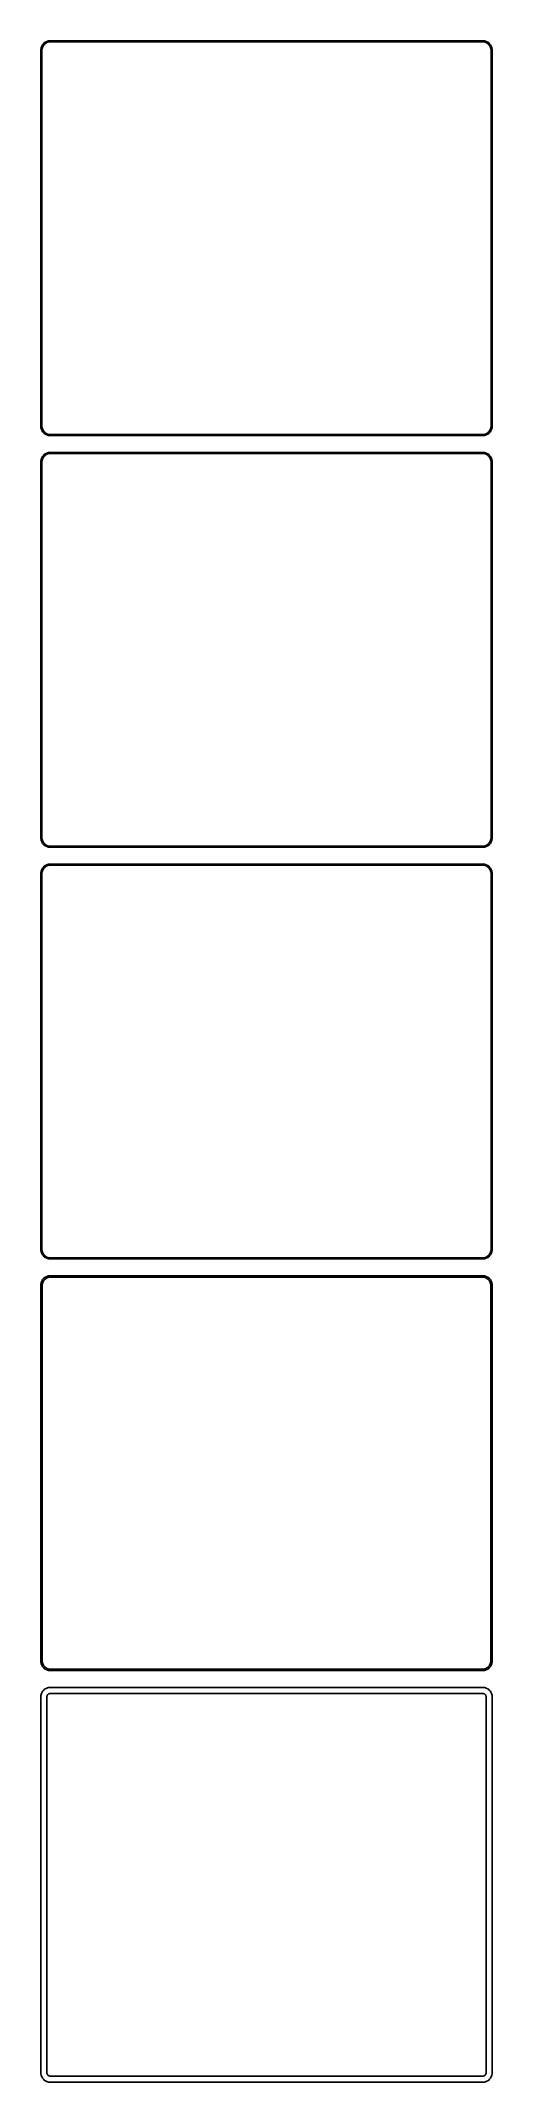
# Model space of a CAD drawing. Header units: metres. Extents: x -120 to 120, y 990 to 2076.
import ezdxf

# ---------------------------------------------------------------- set-up
doc = ezdxf.new("R2010")
doc.units = ezdxf.units.M

msp = doc.modelspace()

# ---------------------------------------------------------------- linework, layer by layer
for p, q in [((-118.645, 2074.42), (-119.045, 2073.94)), ((-118.187, 2074.85), (-118.645, 2074.42)), ((-118.213, 2074), (-117.778, 2074.41)), ((-117.679, 2075.22), (-118.187, 2074.85)), ((-117.778, 2074.41), (-117.295, 2074.76)), ((-117.129, 2075.52), (-117.679, 2075.22)), ((-117.295, 2074.76), (-116.772, 2075.05)), ((-116.545, 2075.76), (-117.129, 2075.52)), ((-116.772, 2075.05), (-116.218, 2075.27)), ((-115.937, 2075.91), (-116.545, 2075.76)), ((-116.218, 2075.27), (-115.64, 2075.42)), ((-115.314, 2075.99), (-115.937, 2075.91)), ((-115.64, 2075.42), (-115.048, 2075.49)), ((115.314, 2075.99), (-115.314, 2075.99)), ((-115.048, 2075.49), (115.048, 2075.49)), ((115.048, 2075.49), (115.64, 2075.42)), ((115.937, 2075.91), (115.314, 2075.99)), ((115.64, 2075.42), (116.218, 2075.27)), ((116.545, 2075.76), (115.937, 2075.91)), ((116.218, 2075.27), (116.772, 2075.05)), ((117.129, 2075.52), (116.545, 2075.76)), ((116.772, 2075.05), (117.295, 2074.76)), ((117.679, 2075.22), (117.129, 2075.52)), ((117.295, 2074.76), (117.778, 2074.41)), ((118.187, 2074.85), (117.679, 2075.22)), ((117.778, 2074.41), (118.213, 2074)), ((118.645, 2074.42), (118.187, 2074.85)), ((119.045, 2073.94), (118.645, 2074.42)), ((-119.961, 2071.63), (-120, 2071)), ((-120, 2071), (-120, 1871)), ((-119.843, 2072.24), (-119.961, 2071.63)), ((-119.649, 2072.84), (-119.843, 2072.24)), ((-119.382, 2073.41), (-119.649, 2072.84)), ((-119.5, 2070.75), (-119.463, 2071.35)), ((-119.5, 1871.25), (-119.5, 2070.75)), ((-119.463, 2071.35), (-119.351, 2071.93)), ((-119.045, 2073.94), (-119.382, 2073.41)), ((-119.351, 2071.93), (-119.166, 2072.5)), ((-119.166, 2072.5), (-118.912, 2073.04)), ((-118.912, 2073.04), (-118.593, 2073.54)), ((-118.593, 2073.54), (-118.213, 2074)), ((118.213, 2074), (118.593, 2073.54)), ((118.593, 2073.54), (118.912, 2073.04)), ((118.912, 2073.04), (119.166, 2072.5)), ((119.382, 2073.41), (119.045, 2073.94)), ((119.166, 2072.5), (119.351, 2071.93)), ((119.351, 2071.93), (119.463, 2071.35)), ((119.649, 2072.84), (119.382, 2073.41)), ((119.463, 2071.35), (119.5, 2070.75)), ((119.5, 2070.75), (119.5, 1871.25)), ((119.843, 2072.24), (119.649, 2072.84)), ((119.961, 2071.63), (119.843, 2072.24)), ((120, 2071), (119.961, 2071.63)), ((120, 1871), (120, 2071)), ((-120, 1871), (-119.961, 1870.37)), ((-119.961, 1870.37), (-119.843, 1869.76)), ((-119.843, 1869.76), (-119.649, 1869.16)), ((-119.649, 1869.16), (-119.382, 1868.59)), ((-119.463, 1870.65), (-119.5, 1871.25)), ((-119.351, 1870.07), (-119.463, 1870.65)), ((-119.382, 1868.59), (-119.045, 1868.06)), ((-119.166, 1869.5), (-119.351, 1870.07)), ((-118.912, 1868.96), (-119.166, 1869.5)), ((-119.045, 1868.06), (-118.645, 1867.58)), ((-118.593, 1868.46), (-118.912, 1868.96)), ((-118.213, 1868), (-118.593, 1868.46)), ((-117.778, 1867.59), (-118.213, 1868)), ((118.213, 1868), (117.778, 1867.59)), ((118.593, 1868.46), (118.213, 1868)), ((118.912, 1868.96), (118.593, 1868.46)), ((118.645, 1867.58), (119.045, 1868.06)), ((119.166, 1869.5), (118.912, 1868.96)), ((119.045, 1868.06), (119.382, 1868.59)), ((119.351, 1870.07), (119.166, 1869.5)), ((119.463, 1870.65), (119.351, 1870.07)), ((119.382, 1868.59), (119.649, 1869.16)), ((119.5, 1871.25), (119.463, 1870.65)), ((119.649, 1869.16), (119.843, 1869.76)), ((119.843, 1869.76), (119.961, 1870.37)), ((119.961, 1870.37), (120, 1871)), ((-118.645, 1867.58), (-118.187, 1867.15)), ((-118.187, 1867.15), (-117.679, 1866.78)), ((-117.295, 1867.24), (-117.778, 1867.59)), ((-117.679, 1866.78), (-117.129, 1866.48)), ((-116.772, 1866.95), (-117.295, 1867.24)), ((-117.129, 1866.48), (-116.545, 1866.24)), ((-116.218, 1866.73), (-116.772, 1866.95)), ((-116.545, 1866.24), (-115.937, 1866.09)), ((-115.64, 1866.58), (-116.218, 1866.73)), ((-115.937, 1866.09), (-115.314, 1866.01)), ((-115.048, 1866.51), (-115.64, 1866.58)), ((-115.314, 1866.01), (115.314, 1866.01)), ((115.048, 1866.51), (-115.048, 1866.51)), ((115.64, 1866.58), (115.048, 1866.51)), ((115.314, 1866.01), (115.937, 1866.09)), ((116.218, 1866.73), (115.64, 1866.58)), ((115.937, 1866.09), (116.545, 1866.24)), ((116.772, 1866.95), (116.218, 1866.73)), ((116.545, 1866.24), (117.129, 1866.48)), ((117.295, 1867.24), (116.772, 1866.95)), ((117.129, 1866.48), (117.679, 1866.78)), ((117.778, 1867.59), (117.295, 1867.24)), ((117.679, 1866.78), (118.187, 1867.15)), ((118.187, 1867.15), (118.645, 1867.58)), ((-119.961, 1852.63), (-120, 1852)), ((-120, 1852), (-120, 1652)), ((-119.843, 1853.24), (-119.961, 1852.63)), ((-119.649, 1853.84), (-119.843, 1853.24)), ((-119.382, 1854.41), (-119.649, 1853.84)), ((-119.5, 1851.75), (-119.463, 1852.35)), ((-119.5, 1652.25), (-119.5, 1851.75)), ((-119.463, 1852.35), (-119.351, 1852.93)), ((-119.045, 1854.94), (-119.382, 1854.41)), ((-119.351, 1852.93), (-119.166, 1853.5)), ((-119.166, 1853.5), (-118.912, 1854.04)), ((-118.645, 1855.42), (-119.045, 1854.94)), ((-118.912, 1854.04), (-118.593, 1854.54)), ((-118.187, 1855.85), (-118.645, 1855.42)), ((-118.593, 1854.54), (-118.213, 1855)), ((-118.213, 1855), (-117.778, 1855.41)), ((-117.679, 1856.22), (-118.187, 1855.85)), ((-117.778, 1855.41), (-117.295, 1855.76)), ((-117.129, 1856.52), (-117.679, 1856.22)), ((-117.295, 1855.76), (-116.772, 1856.05)), ((-116.545, 1856.76), (-117.129, 1856.52)), ((-116.772, 1856.05), (-116.218, 1856.27)), ((-115.937, 1856.91), (-116.545, 1856.76)), ((-116.218, 1856.27), (-115.64, 1856.42)), ((-115.314, 1856.99), (-115.937, 1856.91)), ((-115.64, 1856.42), (-115.048, 1856.49)), ((115.314, 1856.99), (-115.314, 1856.99)), ((-115.048, 1856.49), (115.048, 1856.49)), ((115.048, 1856.49), (115.64, 1856.42)), ((115.937, 1856.91), (115.314, 1856.99)), ((115.64, 1856.42), (116.218, 1856.27)), ((116.545, 1856.76), (115.937, 1856.91)), ((116.218, 1856.27), (116.772, 1856.05)), ((117.129, 1856.52), (116.545, 1856.76)), ((116.772, 1856.05), (117.295, 1855.76)), ((117.679, 1856.22), (117.129, 1856.52)), ((117.295, 1855.76), (117.778, 1855.41)), ((118.187, 1855.85), (117.679, 1856.22)), ((117.778, 1855.41), (118.213, 1855)), ((118.645, 1855.42), (118.187, 1855.85)), ((118.213, 1855), (118.593, 1854.54)), ((118.593, 1854.54), (118.912, 1854.04)), ((119.045, 1854.94), (118.645, 1855.42)), ((118.912, 1854.04), (119.166, 1853.5)), ((119.382, 1854.41), (119.045, 1854.94)), ((119.166, 1853.5), (119.351, 1852.93)), ((119.351, 1852.93), (119.463, 1852.35)), ((119.649, 1853.84), (119.382, 1854.41)), ((119.463, 1852.35), (119.5, 1851.75)), ((119.5, 1851.75), (119.5, 1652.25)), ((119.843, 1853.24), (119.649, 1853.84)), ((119.961, 1852.63), (119.843, 1853.24)), ((120, 1852), (119.961, 1852.63)), ((120, 1652), (120, 1852)), ((-120, 1652), (-119.961, 1651.37)), ((-119.961, 1651.37), (-119.843, 1650.76)), ((-119.843, 1650.76), (-119.649, 1650.16)), ((-119.463, 1651.65), (-119.5, 1652.25)), ((-119.351, 1651.07), (-119.463, 1651.65)), ((-119.166, 1650.5), (-119.351, 1651.07)), ((119.351, 1651.07), (119.166, 1650.5)), ((119.463, 1651.65), (119.351, 1651.07)), ((119.5, 1652.25), (119.463, 1651.65)), ((119.649, 1650.16), (119.843, 1650.76)), ((119.843, 1650.76), (119.961, 1651.37)), ((119.961, 1651.37), (120, 1652)), ((-119.649, 1650.16), (-119.382, 1649.59)), ((-119.382, 1649.59), (-119.045, 1649.06)), ((-118.912, 1649.96), (-119.166, 1650.5)), ((-119.045, 1649.06), (-118.645, 1648.58)), ((-118.593, 1649.46), (-118.912, 1649.96)), ((-118.645, 1648.58), (-118.187, 1648.15)), ((-118.213, 1649), (-118.593, 1649.46)), ((-117.778, 1648.59), (-118.213, 1649)), ((-118.187, 1648.15), (-117.679, 1647.78)), ((-117.295, 1648.24), (-117.778, 1648.59)), ((-117.679, 1647.78), (-117.129, 1647.48)), ((-116.772, 1647.95), (-117.295, 1648.24)), ((-117.129, 1647.48), (-116.545, 1647.24)), ((-116.218, 1647.73), (-116.772, 1647.95)), ((-116.545, 1647.24), (-115.937, 1647.09)), ((-115.64, 1647.58), (-116.218, 1647.73)), ((-115.937, 1647.09), (-115.314, 1647.01)), ((-115.048, 1647.51), (-115.64, 1647.58)), ((-115.314, 1647.01), (115.314, 1647.01)), ((115.048, 1647.51), (-115.048, 1647.51)), ((115.64, 1647.58), (115.048, 1647.51)), ((115.314, 1647.01), (115.937, 1647.09)), ((116.218, 1647.73), (115.64, 1647.58)), ((115.937, 1647.09), (116.545, 1647.24)), ((116.772, 1647.95), (116.218, 1647.73)), ((116.545, 1647.24), (117.129, 1647.48)), ((117.295, 1648.24), (116.772, 1647.95)), ((117.129, 1647.48), (117.679, 1647.78)), ((117.778, 1648.59), (117.295, 1648.24)), ((117.679, 1647.78), (118.187, 1648.15)), ((118.213, 1649), (117.778, 1648.59)), ((118.187, 1648.15), (118.645, 1648.58)), ((118.593, 1649.46), (118.213, 1649)), ((118.912, 1649.96), (118.593, 1649.46)), ((118.645, 1648.58), (119.045, 1649.06)), ((119.166, 1650.5), (118.912, 1649.96)), ((119.045, 1649.06), (119.382, 1649.59)), ((119.382, 1649.59), (119.649, 1650.16)), ((-119.961, 1633.63), (-120, 1633)), ((-120, 1633), (-120, 1433)), ((-119.843, 1634.24), (-119.961, 1633.63)), ((-119.649, 1634.84), (-119.843, 1634.24)), ((-119.382, 1635.41), (-119.649, 1634.84)), ((-119.5, 1632.75), (-119.463, 1633.35)), ((-119.5, 1433.25), (-119.5, 1632.75)), ((-119.463, 1633.35), (-119.351, 1633.93)), ((-119.045, 1635.94), (-119.382, 1635.41)), ((-119.351, 1633.93), (-119.166, 1634.5)), ((-119.166, 1634.5), (-118.912, 1635.04)), ((-118.645, 1636.42), (-119.045, 1635.94)), ((-118.912, 1635.04), (-118.593, 1635.54)), ((-118.187, 1636.85), (-118.645, 1636.42)), ((-118.593, 1635.54), (-118.213, 1636)), ((-118.213, 1636), (-117.778, 1636.41)), ((-117.679, 1637.22), (-118.187, 1636.85)), ((-117.778, 1636.41), (-117.295, 1636.76)), ((-117.129, 1637.52), (-117.679, 1637.22)), ((-117.295, 1636.76), (-116.772, 1637.05)), ((-116.545, 1637.76), (-117.129, 1637.52)), ((-116.772, 1637.05), (-116.218, 1637.27)), ((-115.937, 1637.91), (-116.545, 1637.76)), ((-116.218, 1637.27), (-115.64, 1637.42)), ((-115.314, 1637.99), (-115.937, 1637.91)), ((-115.64, 1637.42), (-115.048, 1637.49)), ((115.314, 1637.99), (-115.314, 1637.99)), ((-115.048, 1637.49), (115.048, 1637.49)), ((115.048, 1637.49), (115.64, 1637.42)), ((115.937, 1637.91), (115.314, 1637.99)), ((115.64, 1637.42), (116.218, 1637.27)), ((116.545, 1637.76), (115.937, 1637.91)), ((116.218, 1637.27), (116.772, 1637.05)), ((117.129, 1637.52), (116.545, 1637.76)), ((116.772, 1637.05), (117.295, 1636.76)), ((117.679, 1637.22), (117.129, 1637.52)), ((117.295, 1636.76), (117.778, 1636.41)), ((118.187, 1636.85), (117.679, 1637.22)), ((117.778, 1636.41), (118.213, 1636)), ((118.645, 1636.42), (118.187, 1636.85)), ((118.213, 1636), (118.593, 1635.54)), ((118.593, 1635.54), (118.912, 1635.04)), ((119.045, 1635.94), (118.645, 1636.42)), ((118.912, 1635.04), (119.166, 1634.5)), ((119.382, 1635.41), (119.045, 1635.94)), ((119.166, 1634.5), (119.351, 1633.93)), ((119.351, 1633.93), (119.463, 1633.35)), ((119.649, 1634.84), (119.382, 1635.41)), ((119.463, 1633.35), (119.5, 1632.75)), ((119.5, 1632.75), (119.5, 1433.25)), ((119.843, 1634.24), (119.649, 1634.84)), ((119.961, 1633.63), (119.843, 1634.24)), ((120, 1633), (119.961, 1633.63)), ((120, 1433), (120, 1633)), ((-120, 1433), (-119.961, 1432.37)), ((-119.961, 1432.37), (-119.843, 1431.76)), ((-119.843, 1431.76), (-119.649, 1431.16)), ((-119.649, 1431.16), (-119.382, 1430.59)), ((-119.463, 1432.65), (-119.5, 1433.25)), ((-119.351, 1432.07), (-119.463, 1432.65)), ((-119.382, 1430.59), (-119.045, 1430.06)), ((-119.166, 1431.5), (-119.351, 1432.07)), ((-118.912, 1430.96), (-119.166, 1431.5)), ((-119.045, 1430.06), (-118.645, 1429.58)), ((-118.593, 1430.46), (-118.912, 1430.96)), ((-118.645, 1429.58), (-118.187, 1429.15)), ((-118.213, 1430), (-118.593, 1430.46)), ((-117.778, 1429.59), (-118.213, 1430)), ((-118.187, 1429.15), (-117.679, 1428.78)), ((-117.295, 1429.24), (-117.778, 1429.59)), ((-117.679, 1428.78), (-117.129, 1428.48)), ((-116.772, 1428.95), (-117.295, 1429.24)), ((-117.129, 1428.48), (-116.545, 1428.24)), ((-116.218, 1428.73), (-116.772, 1428.95)), ((-116.545, 1428.24), (-115.937, 1428.09)), ((-115.64, 1428.58), (-116.218, 1428.73)), ((-115.937, 1428.09), (-115.314, 1428.01)), ((-115.048, 1428.51), (-115.64, 1428.58)), ((-115.314, 1428.01), (115.314, 1428.01)), ((115.048, 1428.51), (-115.048, 1428.51)), ((115.64, 1428.58), (115.048, 1428.51)), ((115.314, 1428.01), (115.937, 1428.09)), ((116.218, 1428.73), (115.64, 1428.58)), ((115.937, 1428.09), (116.545, 1428.24)), ((116.772, 1428.95), (116.218, 1428.73)), ((116.545, 1428.24), (117.129, 1428.48)), ((117.295, 1429.24), (116.772, 1428.95)), ((117.129, 1428.48), (117.679, 1428.78)), ((117.778, 1429.59), (117.295, 1429.24)), ((117.679, 1428.78), (118.187, 1429.15)), ((118.213, 1430), (117.778, 1429.59)), ((118.187, 1429.15), (118.645, 1429.58)), ((118.593, 1430.46), (118.213, 1430)), ((118.912, 1430.96), (118.593, 1430.46)), ((118.645, 1429.58), (119.045, 1430.06)), ((119.166, 1431.5), (118.912, 1430.96)), ((119.045, 1430.06), (119.382, 1430.59)), ((119.351, 1432.07), (119.166, 1431.5)), ((119.463, 1432.65), (119.351, 1432.07)), ((119.382, 1430.59), (119.649, 1431.16)), ((119.5, 1433.25), (119.463, 1432.65)), ((119.649, 1431.16), (119.843, 1431.76)), ((119.843, 1431.76), (119.961, 1432.37)), ((119.961, 1432.37), (120, 1433)), ((-119.961, 1414.63), (-120, 1414)), ((-120, 1414), (-120, 1214)), ((-119.843, 1415.24), (-119.961, 1414.63)), ((-119.649, 1415.84), (-119.843, 1415.24)), ((-119.382, 1416.41), (-119.649, 1415.84)), ((-119.045, 1416.94), (-119.382, 1416.41)), ((-119.328, 1413.75), (-119.292, 1414.32)), ((-119.328, 1214.25), (-119.328, 1413.75)), ((-119.292, 1414.32), (-119.185, 1414.89)), ((-119.185, 1414.89), (-119.007, 1415.44)), ((-118.645, 1417.42), (-119.045, 1416.94)), ((-119.007, 1415.44), (-118.762, 1415.96)), ((-118.762, 1415.96), (-118.454, 1416.44)), ((-118.187, 1417.85), (-118.645, 1417.42)), ((-118.454, 1416.44), (-118.088, 1416.88)), ((-117.679, 1418.22), (-118.187, 1417.85)), ((-118.088, 1416.88), (-117.668, 1417.28)), ((-117.129, 1418.52), (-117.679, 1418.22)), ((-117.668, 1417.28), (-117.203, 1417.62)), ((-117.203, 1417.62), (-116.699, 1417.89)), ((-116.545, 1418.76), (-117.129, 1418.52)), ((-116.699, 1417.89), (-116.165, 1418.1)), ((-115.937, 1418.91), (-116.545, 1418.76)), ((-116.165, 1418.1), (-115.608, 1418.25)), ((-115.314, 1418.99), (-115.937, 1418.91)), ((-115.608, 1418.25), (-115.037, 1418.32)), ((115.314, 1418.99), (-115.314, 1418.99)), ((-115.037, 1418.32), (115.037, 1418.32)), ((115.037, 1418.32), (115.608, 1418.25)), ((115.937, 1418.91), (115.314, 1418.99)), ((115.608, 1418.25), (116.165, 1418.1)), ((116.545, 1418.76), (115.937, 1418.91)), ((116.165, 1418.1), (116.699, 1417.89)), ((117.129, 1418.52), (116.545, 1418.76)), ((116.699, 1417.89), (117.203, 1417.62)), ((117.679, 1418.22), (117.129, 1418.52)), ((117.203, 1417.62), (117.668, 1417.28)), ((117.668, 1417.28), (118.088, 1416.88)), ((118.187, 1417.85), (117.679, 1418.22)), ((118.088, 1416.88), (118.454, 1416.44)), ((118.645, 1417.42), (118.187, 1417.85)), ((118.454, 1416.44), (118.762, 1415.96)), ((119.045, 1416.94), (118.645, 1417.42)), ((118.762, 1415.96), (119.007, 1415.44)), ((119.007, 1415.44), (119.185, 1414.89)), ((119.382, 1416.41), (119.045, 1416.94)), ((119.185, 1414.89), (119.292, 1414.32)), ((119.292, 1414.32), (119.328, 1413.75)), ((119.328, 1413.75), (119.328, 1214.25)), ((119.649, 1415.84), (119.382, 1416.41)), ((119.843, 1415.24), (119.649, 1415.84)), ((119.961, 1414.63), (119.843, 1415.24)), ((120, 1414), (119.961, 1414.63)), ((120, 1214), (120, 1414)), ((-120, 1214), (-119.961, 1213.37)), ((-119.961, 1213.37), (-119.843, 1212.76)), ((-119.843, 1212.76), (-119.649, 1212.16)), ((-119.649, 1212.16), (-119.382, 1211.59)), ((-119.382, 1211.59), (-119.045, 1211.06)), ((-119.292, 1213.68), (-119.328, 1214.25)), ((-119.185, 1213.11), (-119.292, 1213.68)), ((-119.007, 1212.56), (-119.185, 1213.11)), ((-119.045, 1211.06), (-118.645, 1210.58)), ((-118.762, 1212.04), (-119.007, 1212.56)), ((-118.454, 1211.56), (-118.762, 1212.04)), ((-118.645, 1210.58), (-118.187, 1210.15)), ((-118.088, 1211.12), (-118.454, 1211.56)), ((-118.187, 1210.15), (-117.679, 1209.78)), ((-117.668, 1210.72), (-118.088, 1211.12)), ((-117.679, 1209.78), (-117.129, 1209.48)), ((-117.203, 1210.38), (-117.668, 1210.72)), ((-116.699, 1210.11), (-117.203, 1210.38)), ((-117.129, 1209.48), (-116.545, 1209.24)), ((-116.165, 1209.9), (-116.699, 1210.11)), ((-116.545, 1209.24), (-115.937, 1209.09)), ((-115.608, 1209.75), (-116.165, 1209.9)), ((-115.937, 1209.09), (-115.314, 1209.01)), ((-115.037, 1209.68), (-115.608, 1209.75)), ((-115.314, 1209.01), (115.314, 1209.01)), ((115.037, 1209.68), (-115.037, 1209.68)), ((115.608, 1209.75), (115.037, 1209.68)), ((115.314, 1209.01), (115.937, 1209.09)), ((116.165, 1209.9), (115.608, 1209.75)), ((115.937, 1209.09), (116.545, 1209.24)), ((116.699, 1210.11), (116.165, 1209.9)), ((116.545, 1209.24), (117.129, 1209.48)), ((117.203, 1210.38), (116.699, 1210.11)), ((117.129, 1209.48), (117.679, 1209.78)), ((117.668, 1210.72), (117.203, 1210.38)), ((118.088, 1211.12), (117.668, 1210.72)), ((117.679, 1209.78), (118.187, 1210.15)), ((118.454, 1211.56), (118.088, 1211.12)), ((118.187, 1210.15), (118.645, 1210.58)), ((118.762, 1212.04), (118.454, 1211.56)), ((118.645, 1210.58), (119.045, 1211.06)), ((119.007, 1212.56), (118.762, 1212.04)), ((119.185, 1213.11), (119.007, 1212.56)), ((119.045, 1211.06), (119.382, 1211.59)), ((119.292, 1213.68), (119.185, 1213.11)), ((119.328, 1214.25), (119.292, 1213.68)), ((119.382, 1211.59), (119.649, 1212.16)), ((119.649, 1212.16), (119.843, 1212.76)), ((119.843, 1212.76), (119.961, 1213.37)), ((119.961, 1213.37), (120, 1214)), ((-119.961, 1195.63), (-120, 1195)), ((-120, 1195), (-120, 995)), ((-119.843, 1196.24), (-119.961, 1195.63)), ((-119.649, 1196.84), (-119.843, 1196.24)), ((-119.382, 1197.41), (-119.649, 1196.84)), ((-119.045, 1197.94), (-119.382, 1197.41)), ((-118.645, 1198.42), (-119.045, 1197.94)), ((-118.187, 1198.85), (-118.645, 1198.42)), ((-117.679, 1199.22), (-118.187, 1198.85)), ((-117.129, 1199.52), (-117.679, 1199.22)), ((-116.545, 1199.76), (-117.129, 1199.52)), ((-116.86, 1194.75), (-116.843, 1195.01)), ((-116.86, 995.25), (-116.86, 1194.75)), ((-116.843, 1195.01), (-116.793, 1195.27)), ((-116.793, 1195.27), (-116.711, 1195.53)), ((-116.711, 1195.53), (-116.599, 1195.77)), ((-116.599, 1195.77), (-116.457, 1195.99)), ((-115.937, 1199.91), (-116.545, 1199.76)), ((-116.457, 1195.99), (-116.288, 1196.19)), ((-116.288, 1196.19), (-116.095, 1196.38)), ((-116.095, 1196.38), (-115.88, 1196.53)), ((-115.314, 1199.99), (-115.937, 1199.91)), ((-115.88, 1196.53), (-115.648, 1196.66)), ((-115.648, 1196.66), (-115.402, 1196.76)), ((-115.402, 1196.76), (-115.145, 1196.82)), ((115.314, 1199.99), (-115.314, 1199.99)), ((-115.145, 1196.82), (-114.882, 1196.86)), ((-114.882, 1196.86), (114.882, 1196.86)), ((114.882, 1196.86), (115.145, 1196.82)), ((115.145, 1196.82), (115.402, 1196.76)), ((115.937, 1199.91), (115.314, 1199.99)), ((115.402, 1196.76), (115.648, 1196.66)), ((115.648, 1196.66), (115.88, 1196.53)), ((115.88, 1196.53), (116.095, 1196.38)), ((116.545, 1199.76), (115.937, 1199.91)), ((116.095, 1196.38), (116.288, 1196.19)), ((116.288, 1196.19), (116.457, 1195.99)), ((116.457, 1195.99), (116.599, 1195.77)), ((117.129, 1199.52), (116.545, 1199.76)), ((116.599, 1195.77), (116.711, 1195.53)), ((116.711, 1195.53), (116.793, 1195.27)), ((116.793, 1195.27), (116.843, 1195.01)), ((116.843, 1195.01), (116.86, 1194.75)), ((116.86, 1194.75), (116.86, 995.25)), ((117.679, 1199.22), (117.129, 1199.52)), ((118.187, 1198.85), (117.679, 1199.22)), ((118.645, 1198.42), (118.187, 1198.85)), ((119.045, 1197.94), (118.645, 1198.42)), ((119.382, 1197.41), (119.045, 1197.94)), ((119.649, 1196.84), (119.382, 1197.41)), ((119.843, 1196.24), (119.649, 1196.84)), ((119.961, 1195.63), (119.843, 1196.24)), ((120, 1195), (119.961, 1195.63)), ((120, 995), (120, 1195)), ((-120, 995), (-119.961, 994.373)), ((-119.961, 994.373), (-119.843, 993.757)), ((-119.843, 993.757), (-119.649, 993.159)), ((-119.649, 993.159), (-119.382, 992.591)), ((-119.382, 992.591), (-119.045, 992.061)), ((-119.045, 992.061), (-118.645, 991.577)), ((-118.645, 991.577), (-118.187, 991.147)), ((-118.187, 991.147), (-117.679, 990.778)), ((-117.679, 990.778), (-117.129, 990.476)), ((-117.129, 990.476), (-116.545, 990.245)), ((-116.843, 994.986), (-116.86, 995.25)), ((-116.793, 994.725), (-116.843, 994.986)), ((-116.711, 994.473), (-116.793, 994.725)), ((-116.599, 994.234), (-116.711, 994.473)), ((-116.457, 994.01), (-116.599, 994.234)), ((-116.545, 990.245), (-115.937, 990.089)), ((-116.288, 993.806), (-116.457, 994.01)), ((-116.095, 993.624), (-116.288, 993.806)), ((-115.88, 993.469), (-116.095, 993.624)), ((-115.937, 990.089), (-115.314, 990.01)), ((-115.648, 993.341), (-115.88, 993.469)), ((-115.402, 993.244), (-115.648, 993.341)), ((-115.145, 993.178), (-115.402, 993.244)), ((-115.314, 990.01), (115.314, 990.01)), ((-114.882, 993.145), (-115.145, 993.178)), ((114.882, 993.145), (-114.882, 993.145)), ((115.145, 993.178), (114.882, 993.145)), ((115.402, 993.244), (115.145, 993.178)), ((115.314, 990.01), (115.937, 990.089)), ((115.648, 993.341), (115.402, 993.244)), ((115.88, 993.469), (115.648, 993.341)), ((116.095, 993.624), (115.88, 993.469)), ((115.937, 990.089), (116.545, 990.245)), ((116.288, 993.806), (116.095, 993.624)), ((116.457, 994.01), (116.288, 993.806)), ((116.599, 994.234), (116.457, 994.01)), ((116.545, 990.245), (117.129, 990.476)), ((116.711, 994.473), (116.599, 994.234)), ((116.793, 994.725), (116.711, 994.473)), ((116.843, 994.986), (116.793, 994.725)), ((116.86, 995.25), (116.843, 994.986)), ((117.129, 990.476), (117.679, 990.778)), ((117.679, 990.778), (118.187, 991.147)), ((118.187, 991.147), (118.645, 991.577)), ((118.645, 991.577), (119.045, 992.061)), ((119.045, 992.061), (119.382, 992.591)), ((119.382, 992.591), (119.649, 993.159)), ((119.649, 993.159), (119.843, 993.757)), ((119.843, 993.757), (119.961, 994.373)), ((119.961, 994.373), (120, 995))]:
    msp.add_line(p, q)

doc.saveas('drawing.dxf')
